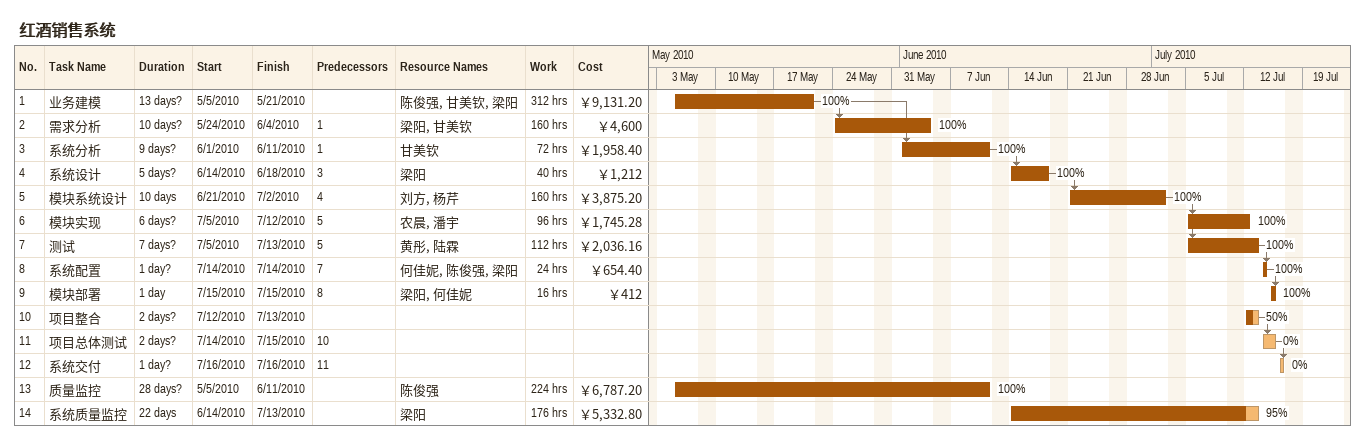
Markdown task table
红酒销售系统

| ID | Task | Duration | Start | Finish | Predecessors | Resources | % complete | Work (h) | Cost (￥) |
|---|---|---|---|---|---|---|---|---|---|
| 1 | 业务建模 | 13d? | 2010-05-05 | 2010-05-21 |  | 陈俊强, 甘美钦, 梁阳 | 100 | 312 | 9131.20 |
| 2 | 需求分析 | 10d? | 2010-05-24 | 2010-06-04 | 1 | 梁阳, 甘美钦 | 100 | 160 | 4600 |
| 3 | 系统分析 | 9d? | 2010-06-01 | 2010-06-11 | 1 | 甘美钦 | 100 | 72 | 1958.40 |
| 4 | 系统设计 | 5d? | 2010-06-14 | 2010-06-18 | 3 | 梁阳 | 100 | 40 | 1212 |
| 5 | 模块系统设计 | 10d | 2010-06-21 | 2010-07-02 | 4 | 刘方, 杨芹 | 100 | 160 | 3875.20 |
| 6 | 模块实现 | 6d? | 2010-07-05 | 2010-07-12 | 5 | 农晨, 潘宇 | 100 | 96 | 1745.28 |
| 7 | 测试 | 7d? | 2010-07-05 | 2010-07-13 | 5 | 黄彤, 陆霖 | 100 | 112 | 2036.16 |
| 8 | 系统配置 | 1d? | 2010-07-14 | 2010-07-14 | 7 | 何佳妮, 陈俊强, 梁阳 | 100 | 24 | 654.40 |
| 9 | 模块部署 | 1d | 2010-07-15 | 2010-07-15 | 8 | 梁阳, 何佳妮 | 100 | 16 | 412 |
| 10 | 项目整合 | 2d? | 2010-07-12 | 2010-07-13 |  |  | 50 |  |  |
| 11 | 项目总体测试 | 2d? | 2010-07-14 | 2010-07-15 | 10 |  | 0 |  |  |
| 12 | 系统交付 | 1d? | 2010-07-16 | 2010-07-16 | 11 |  | 0 |  |  |
| 13 | 质量监控 | 28d? | 2010-05-05 | 2010-06-11 |  | 陈俊强 | 100 | 224 | 6787.20 |
| 14 | 系统质量监控 | 22d | 2010-06-14 | 2010-07-13 |  | 梁阳 | 95 | 176 | 5332.80 |
